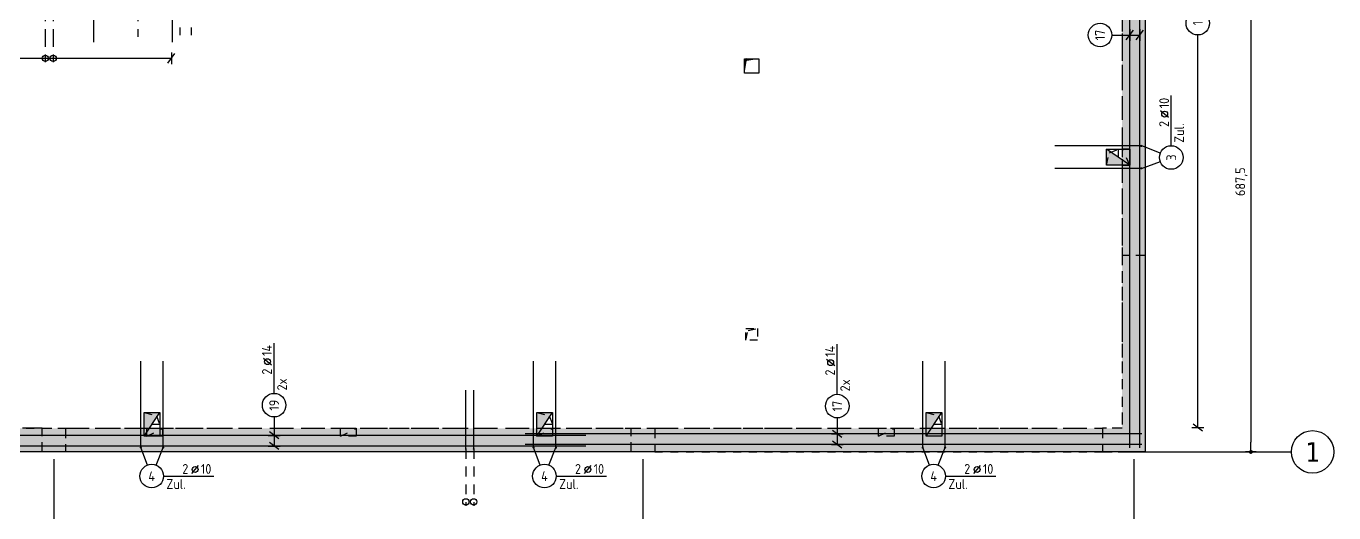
# Model space of a CAD drawing. Extents: x -5.2 to 88.6, y -7.1 to 49.1.
# Drawn here: x 34.27 to 50.92, y 17 to 23.19 of the extents above; entities that cross this region are included whole.
import ezdxf
from ezdxf.enums import TextEntityAlignment as Align

# ---------------------------------------------------------------- set-up
doc = ezdxf.new("R2010")
doc.units = 0
doc.header["$LTSCALE"] = 0.5
for name, pattern in [('AUSGEZOGEN', [1000.01, 1000, 0.01]), ('DASHED', [0.75, 0.5, -0.25]), ('DOT', [0.175, 0.05, -0.125]), ('HIDDEN2', [0.187, 0.125, -0.062]), ('VERDECKT', [0.375, 0.25, -0.125])]:
    doc.linetypes.add(name, pattern=pattern)
for name, color, linetype in [('1.OG', 7, 'Continuous'), ('ACHSEN', 7, 'Continuous'), ('BETON', 7, 'Continuous'), ('Brüstung 1.OG', 7, 'Continuous'), ('DD', 7, 'Continuous'), ('grau_dunkel', 7, 'Continuous'), ('grau_mittel', 7, 'Continuous'), ('MASSE', 7, 'Continuous'), ('RND', 7, 'Continuous'), ('SCHATTEN', 7, 'Continuous'), ('SCHRAFF', 7, 'Continuous'), ('SFP_Achsen', 7, 'Continuous'), ('VERDECKT', 7, 'Continuous'), ('VERDECKT1', 7, 'Continuous'), ('WD', 7, 'Continuous')]:
    doc.layers.add(name, color=color, linetype=linetype)
doc.layers.add('NOPLOT', color=7, linetype='Continuous', plot=False)
doc.styles.add('helv', font='tahoma.ttf')
doc.styles.add('txt', font='isocp.shx')
doc.dimstyles.new('DOT_I', dxfattribs={"dimscale": 0.5, "dimtxt": 0.25, "dimasz": 0.25, "dimexe": 0.1, "dimexo": 0.3, "dimgap": 0.1, "dimtad": 1, "dimdec": 3, "dimzin": 3, "dimtxsty": 'txt', "dimblk": 'DOT', "dimblk1": 'DOT', "dimblk2": 'DOT', "dimsah": 1, "dimcen": 0.1, "dimse1": 1, "dimse2": 1, "dimazin": 0, "dimtfac": 1, "dimtdec": 4, "dimtix": 1, "dimtmove": 2, "dimatfit": 3, "dimfxl": 0, "dimtvp": 1, "dimtolj": 1, "dimtzin": 0, "dimarcsym": 0})
pattern_1 = [(0, (0.988865, 56.354767), (0.01984375, 0.0396875), [0, -0.0396875])]

# ---------------------------------------------------------------- blocks, each defined once
blk = doc.blocks.new('RND_LEI')
at = {"layer": 'RND', "color": 7, "linetype": 'Continuous'}
blk.add_line((1.022, 0.066), (1.19, 0.27), dxfattribs=at)
for centre, radius in [((0, 0), 0.3), ((1.106, 0.168), 0.075)]:
    blk.add_circle(centre, radius, dxfattribs=at)
at = {"layer": 'RND', "color": 7, "linetype": 'Continuous', "style": 'txt'}
blk.add_attdef('POSL', text='', height=0.25, dxfattribs=at).set_placement((0, 0), align=Align.MIDDLE)
blk.add_attdef('ANZ', text='', height=0.25, dxfattribs=at).set_placement((0.931, 0.057), align=Align.RIGHT)
for tag, p in [('DUM', (1.253, 0.057)), ('ABSTD', (1.674, 0.057)), ('POSTXT', (0.374, -0.327))]:
    blk.add_attdef(tag, p, '', height=0.25, dxfattribs=at)
blk = doc.blocks.new('lei_gre')
at = {"layer": 'RND', "color": 7, "linetype": 'Continuous'}
for p, q in [((-0.09, -0.12), (0.09, 0.12)), ((0, 0.15), (0, -0.15))]:
    blk.add_line(p, q, dxfattribs=at)
blk = doc.blocks.new('DOT')
at = {"layer": 'MASSE', "color": 7, "linetype": 'Continuous'}
for p, q in [((0, 0), (-1, 0)), ((0, 0.54), (0, -0.54))]:
    blk.add_line(p, q, dxfattribs=at)
at = {"layer": 'MASSE', "color": 7, "linetype": 'Continuous', "const_width": 0.2}
blk.add_lwpolyline([(-0.1, 0, 1), (0.1, 0, 1)], format="xyb", close=True, dxfattribs=at)
blk = doc.blocks.new('*D44')
at = {"layer": 'Defpoints', "color": 0, "linetype": 'AUSGEZOGEN', "transparency": 16777216}
for p in [(49.863, 24.648), (49.863, 17.773), (49.863, 17.773)]:
    blk.add_point(p, dxfattribs=at)
at = {"layer": 'MASSE', "color": 0, "linetype": 'AUSGEZOGEN', "lineweight": -2, "transparency": 16777216}
blk.add_line((49.863, 24.523), (49.863, 17.898), dxfattribs=at)
at = {"layer": 'MASSE', "color": 0, "linetype": 'AUSGEZOGEN', "lineweight": -2, "transparency": 16777216, "xscale": 0.125, "yscale": 0.125, "zscale": 0.125}
for p, rotation in [((49.863, 24.648), 90), ((49.863, 17.773), 270)]:
    blk.add_blockref('DOT', p, dxfattribs=dict(at, rotation=rotation))
at = {"layer": 'MASSE', "color": 0, "linetype": 'AUSGEZOGEN', "transparency": 16777216, "insert": (49.742, 21.211), "char_height": 0.125, "attachment_point": 5, "rotation": 90, "style": 'txt'}
blk.add_mtext('\\A1;687,5', dxfattribs=at)

msp = doc.modelspace()

# ---------------------------------------------------------------- hatches: boundary and pattern name
at = {"layer": 'grau_dunkel', "transparency": 33554687}
for points in [[(48.0228, 21.4234), (48.3228, 21.4234), (48.0228, 21.6234)], [(35.7728, 18.2734), (35.7728, 17.9734), (35.9728, 18.2734)], [(40.7728, 18.2734), (40.7728, 17.9734), (40.9728, 18.2734)], [(45.7278, 18.2734), (45.7278, 17.9734), (45.9278, 18.2734)]]:
    msp.add_hatch(color=21, dxfattribs=at).paths.add_polyline_path(points)
at = {"layer": 'grau_mittel'}
for points in [[(48.2228, 20.2734), (48.5228, 20.2734), (48.5228, 24.4984), (48.2228, 24.4984)], [(47.9728, 17.7734), (48.5228, 17.7734), (48.5228, 20.2734), (48.2228, 20.2734), (48.2228, 18.0734), (47.9728, 18.0734)], [(42.2728, 17.7734), (42.2728, 18.0734), (41.9728, 18.0734), (41.9728, 17.7734)]]:
    msp.add_hatch(color=61, dxfattribs=at).paths.add_polyline_path(points)
h = msp.add_hatch(color=61, dxfattribs=at)
h.paths.add_polyline_path([(10.1228, 18.0734), (10.1228, 17.7734), (13.2228, 17.7734), (13.2228, 18.0734)])
h.paths.add_polyline_path([(13.5228, 18.0734), (13.5228, 17.7734), (19.4728, 17.7734), (19.4728, 18.0734)])
h.paths.add_polyline_path([(19.7728, 18.0734), (19.7728, 17.7734), (26.9728, 17.7734), (26.9728, 18.0734)])
h.paths.add_polyline_path([(34.4728, 17.7734), (34.4728, 18.0734), (27.2728, 18.0734), (27.2728, 17.7734)])
h.paths.add_polyline_path([(34.7728, 18.0734), (34.7728, 17.7734), (41.9728, 17.7734), (41.9728, 18.0734)])
h.paths.add_polyline_path([(42.2728, 18.0734), (42.2728, 17.7734), (47.9728, 17.7734), (47.9728, 18.0734)])
h = msp.add_hatch(color=61, dxfattribs=at)
h.paths.add_polyline_path([(13.5228, 17.7734), (13.5228, 18.0734), (13.2228, 18.0734), (13.2228, 17.7734)])
h.paths.add_polyline_path([(19.7728, 18.0734), (19.4728, 18.0734), (19.4728, 17.7734), (19.7728, 17.7734)])
h.paths.add_polyline_path([(27.2728, 18.0734), (26.9728, 18.0734), (26.9728, 17.7734), (27.2728, 17.7734)])
h.paths.add_polyline_path([(34.7728, 17.7734), (34.7728, 18.0734), (34.4728, 18.0734), (34.4728, 17.7734)])
at = {"layer": 'SCHRAFF'}
h = msp.add_hatch(dxfattribs=at)
h.set_pattern_fill('DOTS', scale=0.025, double=1)
h.set_pattern_definition(pattern_1)
h.paths.add_polyline_path([(48.5228, 24.4984), (48.5228, 24.7984), (48.2228, 24.7984), (48.2228, 24.4984)])
h.paths.add_polyline_path([(48.5228, 20.2734), (48.2228, 20.2734), (48.2228, 18.0734), (47.9728, 18.0734), (47.9728, 17.7734), (48.5228, 17.7734)])
h = msp.add_hatch(dxfattribs=at)
h.set_pattern_fill('DOTS', scale=0.025, double=1)
h.set_pattern_definition(pattern_1)
h.paths.add_polyline_path([(26.9728, 18.0734), (26.9728, 17.7734), (27.2728, 17.7734), (27.2728, 18.0734)])
h.paths.add_polyline_path([(34.7728, 18.0734), (34.4728, 18.0734), (34.4728, 17.7734), (34.7728, 17.7734)])
h.paths.add_polyline_path([(41.9728, 18.0734), (41.9728, 17.7734), (42.2728, 17.7734), (42.2728, 18.0734)])

# ---------------------------------------------------------------- linework, layer by layer
at = {"layer": '1.OG', "color": 7, "linetype": 'DOT', "lineweight": -2}
msp.add_lwpolyline([(47.9728, 18.0734), (47.9728, 17.7734), (48.5228, 17.7734), (48.5228, 20.2734), (48.2228, 20.2734), (48.2228, 18.0734), (47.9728, 18.0734)], dxfattribs=at)
for points in [[(34.4728, 18.0734), (34.7728, 18.0734), (34.7728, 17.7734), (34.4728, 17.7734)], [(41.9728, 18.0734), (42.2728, 18.0734), (42.2728, 17.7734), (41.9728, 17.7734)]]:
    msp.add_lwpolyline(points, close=True, dxfattribs=at)
at = {"layer": 'ACHSEN', "color": 140, "linetype": 'AUSGEZOGEN'}
for p, q in [((34.6228, 17.679), (34.6228, 15.8709)), ((42.1228, 17.679), (42.1228, 15.8709)), ((48.177, 17.7734), (50.378, 17.7734)), ((48.3728, 17.679), (48.3728, 15.8709))]:
    msp.add_line(p, q, dxfattribs=at)
at = {"layer": 'BETON', "color": 6, "linetype": 'AUSGEZOGEN', "lineweight": -2}
for q in [(48.5228, 39.0234), (9.5478, 17.7734)]:
    msp.add_line((48.5228, 17.7734), q, dxfattribs=at)
at = {"layer": 'Brüstung 1.OG', "color": 102, "linetype": 'DOT'}
for p, q in [((48.2228, 24.4984), (48.2228, 20.2734)), ((48.5228, 20.2734), (48.5228, 24.4984)), ((27.2728, 18.0734), (34.4728, 18.0734)), ((34.7728, 18.0734), (41.9728, 18.0734)), ((42.2728, 18.0734), (47.9728, 18.0734)), ((34.4728, 17.7734), (27.2728, 17.7734)), ((41.9728, 17.7734), (34.7728, 17.7734)), ((42.2728, 17.7734), (47.9728, 17.7734))]:
    msp.add_line(p, q, dxfattribs=at)
at = {"layer": 'DD', "color": 7, "linetype": 'AUSGEZOGEN'}
for p, q in [((48.3228, 21.4234), (48.0228, 21.6234)), ((35.7728, 17.9734), (35.9728, 18.2734)), ((40.7728, 17.9734), (40.9728, 18.2734)), ((45.7278, 17.9734), (45.9278, 18.2734))]:
    msp.add_line(p, q, dxfattribs=at)
at = {"layer": 'DD', "color": 7, "linetype": 'HIDDEN2'}
for p, q in [((48.0228, 21.4234), (48.0629, 21.5802)), ((48.0629, 21.5802), (48.1728, 21.6234)), ((43.4328, 19.1934), (43.4624, 19.316)), ((43.4624, 19.316), (43.5828, 19.3434)), ((35.7728, 18.2734), (35.9295, 18.2333)), ((35.9295, 18.2333), (35.9728, 18.1234)), ((40.7728, 18.2734), (40.9295, 18.2333)), ((40.9295, 18.2333), (40.9728, 18.1234)), ((45.7278, 18.2734), (45.8845, 18.2333)), ((45.8845, 18.2333), (45.9278, 18.1234))]:
    msp.add_line(p, q, dxfattribs=at)
at = {"layer": 'DD', "color": 7, "linetype": 'AUSGEZOGEN'}
for points in [[(43.4178, 22.7734), (43.5978, 22.7734), (43.5978, 22.5934), (43.4178, 22.5934)], [(48.3228, 21.4234), (48.0228, 21.4234), (48.0228, 21.6234), (48.3228, 21.6234)], [(35.7728, 18.2734), (35.9728, 18.2734), (35.9728, 17.9734), (35.7728, 17.9734)], [(40.7728, 18.2734), (40.9728, 18.2734), (40.9728, 17.9734), (40.7728, 17.9734)], [(45.7278, 18.2734), (45.9278, 18.2734), (45.9278, 17.9734), (45.7278, 17.9734)]]:
    msp.add_lwpolyline(points, close=True, dxfattribs=at)
at = {"layer": 'DD', "color": 7, "linetype": 'HIDDEN2'}
for points in [[(48.0228, 21.6234), (48.1728, 21.6234), (48.1728, 21.4234), (48.0228, 21.4234)], [(43.4328, 19.3434), (43.5828, 19.3434), (43.5828, 19.1934), (43.4328, 19.1934)], [(35.7728, 18.2734), (35.9728, 18.2734), (35.9728, 18.1234), (35.7728, 18.1234)], [(40.7728, 18.2734), (40.9728, 18.2734), (40.9728, 18.1234), (40.7728, 18.1234)], [(45.7278, 18.2734), (45.9278, 18.2734), (45.9278, 18.1234), (45.7278, 18.1234)]]:
    msp.add_lwpolyline(points, close=True, dxfattribs=at)
at = {"layer": 'NOPLOT', "color": 191, "linetype": 'Continuous'}
for points in [[(35.1286, 24.4849), (35.1286, 22.9849)], [(36.1286, 24.4849), (36.1286, 22.9849)]]:
    msp.add_lwpolyline(points, dxfattribs=at)
at = {"layer": 'RND', "color": 1, "linetype": 'HIDDEN2'}
for p, q in [((36.2268, 24.5734), (36.2268, 23.0522)), ((36.3712, 24.5734), (36.3712, 23.0522))]:
    msp.add_line(p, q, dxfattribs=at)
at = {"layer": 'RND', "color": 102, "linetype": 'VERDECKT'}
for p, q in [((34.5147, 23.0522), (34.5147, 22.7306)), ((34.6147, 23.0522), (34.6147, 22.7306)), ((39.8686, 17.8108), (39.8686, 17.0883)), ((39.9686, 17.8108), (39.9686, 17.0883))]:
    msp.add_line(p, q, dxfattribs=at)
at = {"layer": 'RND', "color": 102, "linetype": 'AUSGEZOGEN'}
for p, q in [((48.0928, 23.0771), (48.4486, 23.0771)), ((48.7099, 21.5749), (48.4678, 21.6732)), ((48.7086, 21.4652), (48.4678, 21.3737)), ((37.4277, 18.2178), (37.4277, 17.8477)), ((44.597, 18.2059), (44.597, 17.8656)), ((35.8155, 17.6057), (35.7301, 17.8284)), ((35.9253, 17.6047), (36.0155, 17.8284)), ((40.8155, 17.6057), (40.7301, 17.8284)), ((40.9253, 17.6047), (41.0155, 17.8284)), ((45.7705, 17.6057), (45.6851, 17.8284)), ((45.8803, 17.6047), (45.9705, 17.8284))]:
    msp.add_line(p, q, dxfattribs=at)
at = {"layer": 'RND', "color": 7, "linetype": 'AUSGEZOGEN'}
for p, q in [((49.1868, 18.0823), (49.1868, 23.0779)), ((33.1454, 22.7806), (36.1204, 22.7806)), ((48.8489, 21.6685), (48.8489, 22.3085)), ((37.4277, 18.5178), (37.4277, 19.1578)), ((44.597, 18.5059), (44.597, 19.1459)), ((36.0192, 17.4656), (36.6592, 17.4656)), ((41.0192, 17.4656), (41.6592, 17.4656)), ((45.9742, 17.4656), (46.6142, 17.4656))]:
    msp.add_line(p, q, dxfattribs=at)
at = {"layer": 'RND', "color": 1, "linetype": 'AUSGEZOGEN'}
for points in [[(48.3219, 17.8234), (48.3219, 25.6734)], [(48.4486, 17.8234), (48.4486, 25.6734)], [(48.4678, 21.6662), (47.3678, 21.6662)], [(48.4678, 21.3807), (47.3678, 21.3807)], [(35.7301, 17.8284), (35.7301, 18.9284)], [(36.0155, 17.8284), (36.0155, 18.9284)], [(40.7301, 17.8284), (40.7301, 18.9284)], [(41.0155, 17.8284), (41.0155, 18.9284)], [(45.6851, 17.8284), (45.6851, 18.9284)], [(45.9705, 17.8284), (45.9705, 18.9284)], [(39.8686, 17.8108), (39.8686, 18.5608)], [(39.9686, 17.8108), (39.9686, 18.5608)], [(41.3978, 17.9841), (30.2978, 17.9841)], [(48.4728, 18.002), (40.6228, 18.002)], [(41.3978, 17.8477), (30.2978, 17.8477)], [(48.4728, 17.8656), (40.6228, 17.8656)]]:
    msp.add_lwpolyline(points, dxfattribs=at)
at = {"layer": 'RND', "color": 1, "linetype": 'DOT'}
for points in [[(34.5147, 24.5522), (34.5147, 23.0522)], [(34.6147, 24.5522), (34.6147, 23.0522)], [(35.6913, 24.5522), (35.6913, 23.0522)]]:
    msp.add_lwpolyline(points, dxfattribs=at)
at = {"layer": 'RND', "color": 7, "linetype": 'AUSGEZOGEN'}
for points, const_width in [([(48.4678, 21.6732, 1), (48.4678, 21.6592, 1)], 0.014), ([(48.4678, 21.3737, -1), (48.4678, 21.3877, -1)], 0.014), ([(35.7231, 17.8284, -1), (35.7371, 17.8284, -1)], 0.014), ([(36.0225, 17.8284, 1), (36.0085, 17.8284, 1)], 0.014), ([(39.8623, 17.8108, 1), (39.8748, 17.8108, 1)], 0.0125), ([(39.9623, 17.8108, 1), (39.9748, 17.8108, 1)], 0.0125), ([(40.7231, 17.8284, -1), (40.7371, 17.8284, -1)], 0.014), ([(41.0225, 17.8284, 1), (41.0085, 17.8284, 1)], 0.014), ([(45.6781, 17.8284, -1), (45.6921, 17.8284, -1)], 0.014), ([(45.9775, 17.8284, 1), (45.9635, 17.8284, 1)], 0.014)]:
    msp.add_lwpolyline(points, format="xyb", close=True, dxfattribs=dict(at, const_width=const_width))
for centre in [(34.5147, 22.7806), (34.6147, 22.7806), (39.8686, 17.1383), (39.9686, 17.1383)]:
    msp.add_circle(centre, 0.04, dxfattribs=at)
at = {"layer": 'SCHATTEN', "color": 1, "linetype": 'AUSGEZOGEN'}
msp.add_lwpolyline([(43.4178, 22.5934, 0, 0.0294, 0), (43.4324, 22.7722, 0, 0, 0), (43.419, 22.7588, 0.0294, 0, 0), (43.5978, 22.7734, 0, 0, 0)], format="xyseb", dxfattribs=at)
at = {"layer": 'SFP_Achsen', "color": 7, "linetype": 'AUSGEZOGEN'}
msp.add_circle((50.6485, 17.7734), 0.2705, dxfattribs=at)
at = {"layer": 'VERDECKT', "color": 7, "linetype": 'VERDECKT', "lineweight": -2}
for points in [[(47.9728, 17.7734), (48.5228, 17.7734), (48.5228, 20.2734), (48.2228, 20.2734), (48.2228, 18.0734), (47.9728, 18.0734)], [(34.4728, 18.0734), (34.7728, 18.0734), (34.7728, 17.7734), (34.4728, 17.7734)], [(41.9728, 18.0734), (42.2728, 18.0734), (42.2728, 17.7734), (41.9728, 17.7734)]]:
    msp.add_lwpolyline(points, close=True, dxfattribs=at)
at = {"layer": 'VERDECKT1', "color": 7, "linetype": 'DASHED'}
for p, q in [((48.2228, 24.4984), (48.2228, 20.2734)), ((34.4728, 18.0734), (27.2728, 18.0734)), ((34.7728, 18.0734), (41.9728, 18.0734)), ((42.2728, 18.0734), (47.9728, 18.0734))]:
    msp.add_line(p, q, dxfattribs=at)
at = {"layer": 'WD', "color": 102, "linetype": 'HIDDEN2'}
for p, q in [((48.3228, 21.4234), (48.2228, 21.6234)), ((35.8078, 17.9734), (36.0078, 18.0734)), ((38.2728, 17.9734), (38.4728, 18.0734)), ((40.7728, 17.9734), (40.9728, 18.0734)), ((45.1228, 17.9734), (45.3228, 18.0734))]:
    msp.add_line(p, q, dxfattribs=at)
for points in [[(48.3228, 21.6234), (48.2228, 21.6234), (48.2228, 21.4234), (48.3228, 21.4234)], [(35.8078, 18.0734), (36.0078, 18.0734), (36.0078, 17.9734), (35.8078, 17.9734)], [(38.2728, 18.0734), (38.4728, 18.0734), (38.4728, 17.9734), (38.2728, 17.9734)], [(40.7728, 18.0734), (40.9728, 18.0734), (40.9728, 17.9734), (40.7728, 17.9734)], [(45.1228, 18.0734), (45.3228, 18.0734), (45.3228, 17.9734), (45.1228, 17.9734)]]:
    msp.add_lwpolyline(points, close=True, dxfattribs=at)

# ---------------------------------------------------------------- block references
at = {"layer": 'RND', "color": 7, "linetype": 'AUSGEZOGEN', "xscale": 0.5, "yscale": 0.5, "zscale": 0.5, "rotation": 90}
for p, values in [((49.1868, 23.2279), {'POSL': '1', 'DUM': '10', 'ANZ': '163', 'ABSTD': '-10'}), ((47.9428, 23.0771), {'POSL': '17', 'DUM': '14', 'ANZ': '2', 'POSTXT': '2x'}), ((48.8489, 21.5185), {'POSL': '3', 'DUM': '10', 'ANZ': '2', 'POSTXT': 'Zul.'}), ((37.4277, 18.3678), {'POSL': '19', 'DUM': '14', 'ANZ': '2', 'POSTXT': '2x'}), ((44.597, 18.3559), {'POSL': '17', 'DUM': '14', 'ANZ': '2', 'POSTXT': '2x'})]:
    msp.add_blockref('RND_LEI', p, dxfattribs=at).add_auto_attribs(values)
at = {"layer": 'RND', "color": 7, "linetype": 'AUSGEZOGEN', "xscale": 0.5, "yscale": 0.5, "zscale": 0.5}
for p in [(48.3219, 23.0771), (48.4486, 23.0771), (36.1204, 22.7806)]:
    msp.add_blockref('lei_gre', p, dxfattribs=at)
at = {"layer": 'RND', "color": 7, "linetype": 'AUSGEZOGEN', "xscale": 0.5, "yscale": 0.5, "zscale": 0.5, "rotation": 90}
for p in [(37.4277, 17.9841), (44.597, 18.002), (49.1868, 18.0823), (37.4277, 17.8477), (44.597, 17.8656)]:
    msp.add_blockref('lei_gre', p, dxfattribs=at)
at = {"layer": 'RND', "color": 7, "linetype": 'AUSGEZOGEN', "xscale": 0.5, "yscale": 0.5, "zscale": 0.5}
for p in [(35.8692, 17.4656), (40.8692, 17.4656), (45.8242, 17.4656)]:
    msp.add_blockref('RND_LEI', p, dxfattribs=at).add_auto_attribs({'POSL': '4', 'DUM': '10', 'ANZ': '2', 'POSTXT': 'Zul.'})

# ---------------------------------------------------------------- texts
at = {"layer": 'SFP_Achsen', "color": 6, "linetype": 'AUSGEZOGEN', "style": 'helv'}
msp.add_text('1', height=0.25, dxfattribs=at).set_placement((50.5579, 17.6472))

# ---------------------------------------------------------------- dimensions: what is measured, and where the dimension line sits
at = {"layer": 'MASSE', "color": 7, "linetype": 'AUSGEZOGEN'}
dim = msp.add_linear_dim(base=(49.8634, 17.7734), p1=(49.8634, 24.6484), p2=(49.8634, 17.7734), angle=90, dimstyle='DOT_I', override={"dimdec": 1, "dimlfac": 100}, dxfattribs=at)
dim.commit()
dim.dimension.update_dxf_attribs({"geometry": '*D44', "text_midpoint": (49.7415, 21.2109)})

doc.saveas('drawing.dxf')
